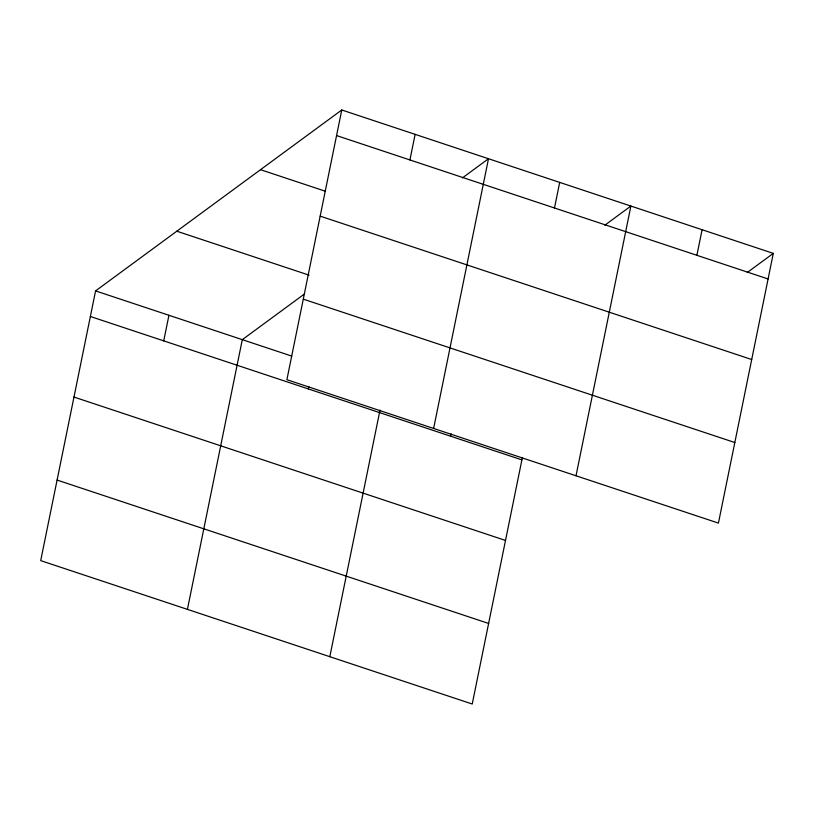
<?xml version="1.0" encoding="UTF-8"?>
<svg xmlns="http://www.w3.org/2000/svg" width="814" height="814" viewBox="0 0 814 814"><rect width="100%" height="100%" fill="white"/><g stroke="black" fill="none" stroke-linecap="round" stroke-linejoin="round"><path stroke-width="1.22" d="M341.768 109.982L286.894 379.7L718.426 523.097L773.3 253.378L341.768 109.982L95.574 290.903L40.7 560.622L472.232 704.018L522.395 457.448M163.726 340.873L168.936 315.283M187.423 609.381L242.297 339.662L304.487 293.956M308.292 388.909L308.791 386.477M409.92 159.951L415.13 134.361M329.823 656.695L379.996 410.134M433.618 428.459L488.492 158.74L462.413 177.9M450.702 436.233L451.19 433.791M554.487 207.987L559.696 182.397M576.017 475.773L630.891 206.054L604.812 225.224M696.886 255.311L702.095 229.711M747.221 272.537L773.3 253.378M336.558 135.572L768.09 278.968M260.521 169.688L325.468 191.27M320.167 216.137L751.698 359.523M176.821 231.207L309.106 275.163M303.286 299.145L734.818 442.531M95.574 290.903L291.778 356.105M90.364 316.493L521.896 459.89M73.982 397.059L505.514 540.445M57.092 480.067L488.624 623.453"/></g></svg>
